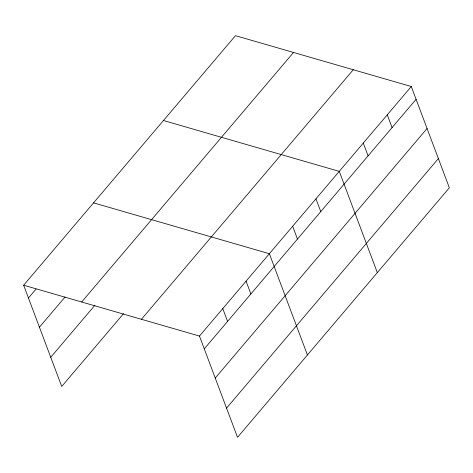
<?xml version="1.0" encoding="UTF-8"?>
<svg xmlns="http://www.w3.org/2000/svg" width="473" height="473" viewBox="0 0 473 473"><rect width="100%" height="100%" fill="white"/><g stroke="black" fill="none" stroke-linecap="round" stroke-linejoin="round"><path stroke-width="0.71" d="M23.65 285.219L235.477 35.67L411.285 86.524L449.35 187.781L237.523 437.33L199.464 336.067L23.65 285.219L61.715 386.476L123.53 313.652M28.457 298.002L36.066 289.038M39.43 327.198L65.108 296.949M81.669 301.999L293.497 52.456M50.735 357.281L94.961 305.186M141.445 319.287L353.272 69.744M199.464 336.067L411.285 86.524M204.271 348.855L416.092 99.306M215.245 378.051L427.072 128.508M226.549 408.128L438.376 158.585M163.457 120.514L339.265 171.368L377.33 272.631M93.553 202.87L269.368 253.717L307.426 354.981M387.281 114.803L392.087 127.592M363.276 143.083L368.083 155.871M315.964 198.82L320.771 211.602M292.669 226.265L297.47 239.054M246.066 281.169L250.873 293.952M222.765 308.615L227.572 321.404"/></g></svg>
